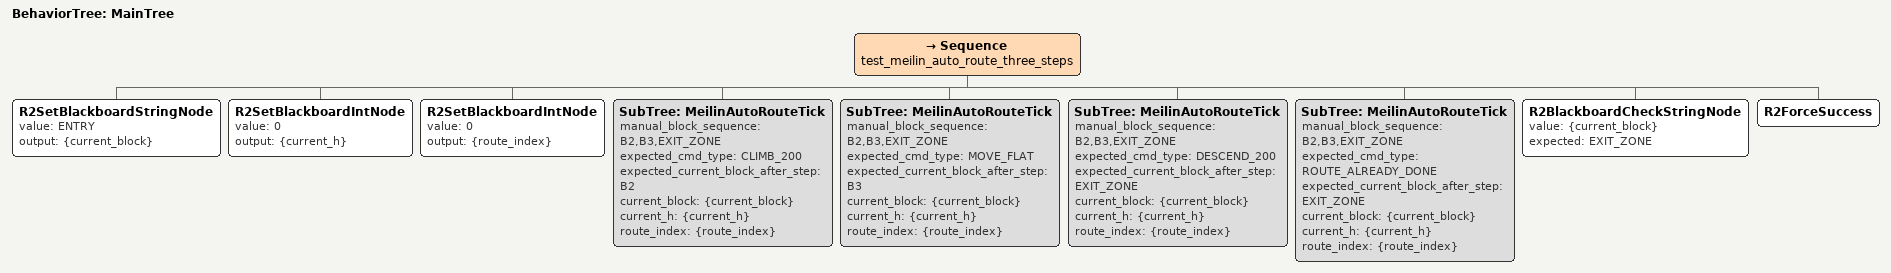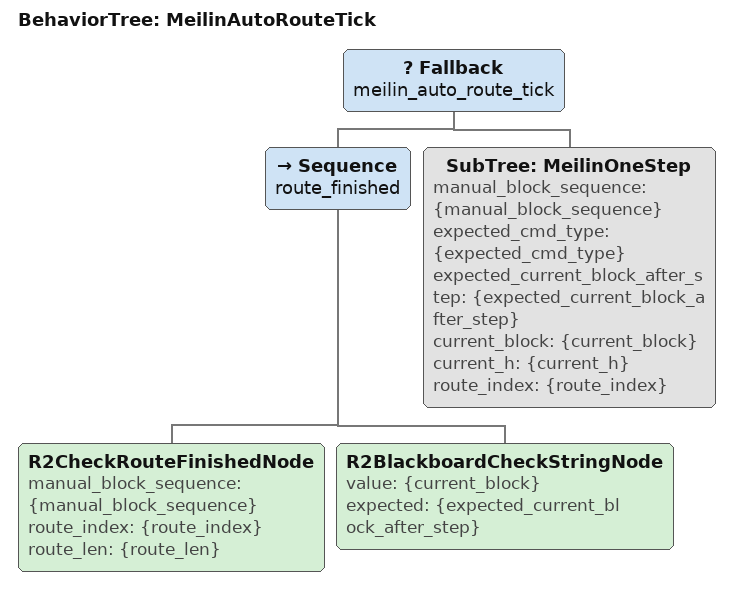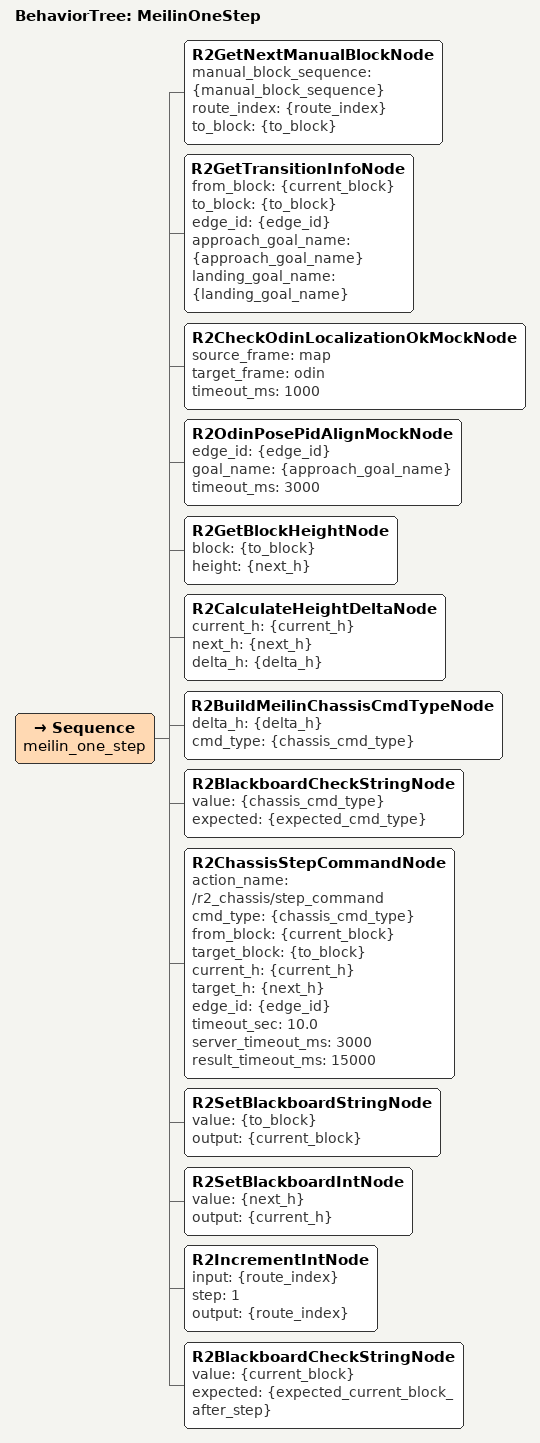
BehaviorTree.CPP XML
<root BTCPP_format="4" main_tree_to_execute="MainTree">

  <BehaviorTree ID="MainTree">
    <Sequence name="test_meilin_auto_route_three_steps">

      <!-- 初始化全局状态 -->
      <R2SetBlackboardStringNode
        value="ENTRY"
        output="{current_block}" />

      <R2SetBlackboardIntNode
        value="0"
        output="{current_h}" />

      <R2SetBlackboardIntNode
        value="0"
        output="{route_index}" />

      <!-- 第 1 次自动执行：此时 route_index=0，路线未结束，应执行 ENTRY -> B2 -->
      <SubTree
        ID="MeilinAutoRouteTick"
        manual_block_sequence="B2,B3,EXIT_ZONE"
        expected_cmd_type="CLIMB_200"
        expected_current_block_after_step="B2"
        current_block="{current_block}"
        current_h="{current_h}"
        route_index="{route_index}" />

      <!-- 第 2 次自动执行：此时 route_index=1，路线未结束，应执行 B2 -> B3 -->
      <SubTree
        ID="MeilinAutoRouteTick"
        manual_block_sequence="B2,B3,EXIT_ZONE"
        expected_cmd_type="MOVE_FLAT"
        expected_current_block_after_step="B3"
        current_block="{current_block}"
        current_h="{current_h}"
        route_index="{route_index}" />

      <!-- 第 3 次自动执行：此时 route_index=2，路线未结束，应执行 B3 -> EXIT_ZONE -->
      <SubTree
        ID="MeilinAutoRouteTick"
        manual_block_sequence="B2,B3,EXIT_ZONE"
        expected_cmd_type="DESCEND_200"
        expected_current_block_after_step="EXIT_ZONE"
        current_block="{current_block}"
        current_h="{current_h}"
        route_index="{route_index}" />

      <!-- 第 4 次自动执行：此时 route_index=3，路线已结束，不应再发底盘命令 -->
      <SubTree
        ID="MeilinAutoRouteTick"
        manual_block_sequence="B2,B3,EXIT_ZONE"
        expected_cmd_type="ROUTE_ALREADY_DONE"
        expected_current_block_after_step="EXIT_ZONE"
        current_block="{current_block}"
        current_h="{current_h}"
        route_index="{route_index}" />

      <!-- 最终确认已经在 EXIT_ZONE -->
      <R2BlackboardCheckStringNode
        value="{current_block}"
        expected="EXIT_ZONE" />

      <R2ForceSuccess />

    </Sequence>
  </BehaviorTree>

  <!-- 自动路线 Tick：每调用一次，先判断路线是否结束。
       如果已结束，直接成功；
       如果未结束，执行一段 MeilinOneStep。
       ===================================================== -->
  <BehaviorTree ID="MeilinAutoRouteTick">
    <Fallback name="meilin_auto_route_tick">

      <!-- 分支 1：路线已经结束，直接成功 -->
      <Sequence name="route_finished">
        <R2CheckRouteFinishedNode
          manual_block_sequence="{manual_block_sequence}"
          route_index="{route_index}"
          route_len="{route_len}" />

        <R2BlackboardCheckStringNode
          value="{current_block}"
          expected="{expected_current_block_after_step}" />
      </Sequence>

      <!-- 分支 2：路线没结束，执行一段 -->
      <SubTree
        ID="MeilinOneStep"
        manual_block_sequence="{manual_block_sequence}"
        expected_cmd_type="{expected_cmd_type}"
        expected_current_block_after_step="{expected_current_block_after_step}"
        current_block="{current_block}"
        current_h="{current_h}"
        route_index="{route_index}" />

    </Fallback>
  </BehaviorTree>

  <!-- 一段路线执行子树 -->
  <BehaviorTree ID="MeilinOneStep">
    <Sequence name="meilin_one_step">

      <!-- 1. 根据 route_index 从路线中取目标方块 -->
      <R2GetNextManualBlockNode
        manual_block_sequence="{manual_block_sequence}"
        route_index="{route_index}"
        to_block="{to_block}" />

      <!-- 2. 根据 current_block -> to_block 查 transition -->
      <R2GetTransitionInfoNode
        from_block="{current_block}"
        to_block="{to_block}"
        edge_id="{edge_id}"
        approach_goal_name="{approach_goal_name}"
        landing_goal_name="{landing_goal_name}" />

      <!-- 3. Odin 定位检查，当前是 mock -->
      <R2CheckOdinLocalizationOkMockNode
        source_frame="map"
        target_frame="odin"
        timeout_ms="1000" />

      <!-- 4. Odin 对准 approach 点，当前是 mock -->
      <R2OdinPosePidAlignMockNode
        edge_id="{edge_id}"
        goal_name="{approach_goal_name}"
        timeout_ms="3000" />

      <!-- 5. 查目标方块高度 -->
      <R2GetBlockHeightNode
        block="{to_block}"
        height="{next_h}" />

      <!-- 6. 计算高度差 -->
      <R2CalculateHeightDeltaNode
        current_h="{current_h}"
        next_h="{next_h}"
        delta_h="{delta_h}" />

      <!-- 7. 根据高度差生成底盘命令 -->
      <R2BuildMeilinChassisCmdTypeNode
        delta_h="{delta_h}"
        cmd_type="{chassis_cmd_type}" />

      <!-- 8. 检查本段底盘命令是否符合预期 -->
      <R2BlackboardCheckStringNode
        value="{chassis_cmd_type}"
        expected="{expected_cmd_type}" />

      <!-- 9. 发送底盘动作 -->
      <R2ChassisStepCommandNode
        action_name="/r2_chassis/step_command"
        cmd_type="{chassis_cmd_type}"
        from_block="{current_block}"
        target_block="{to_block}"
        current_h="{current_h}"
        target_h="{next_h}"
        edge_id="{edge_id}"
        timeout_sec="10.0"
        server_timeout_ms="3000"
        result_timeout_ms="15000" />

      <!-- 10. 一段结束后更新状态 -->
      <R2SetBlackboardStringNode
        value="{to_block}"
        output="{current_block}" />

      <R2SetBlackboardIntNode
        value="{next_h}"
        output="{current_h}" />

      <R2IncrementIntNode
        input="{route_index}"
        step="1"
        output="{route_index}" />

      <!-- 11. 检查本段结束后的 current_block -->
      <R2BlackboardCheckStringNode
        value="{current_block}"
        expected="{expected_current_block_after_step}" />

    </Sequence>
  </BehaviorTree>

</root>
